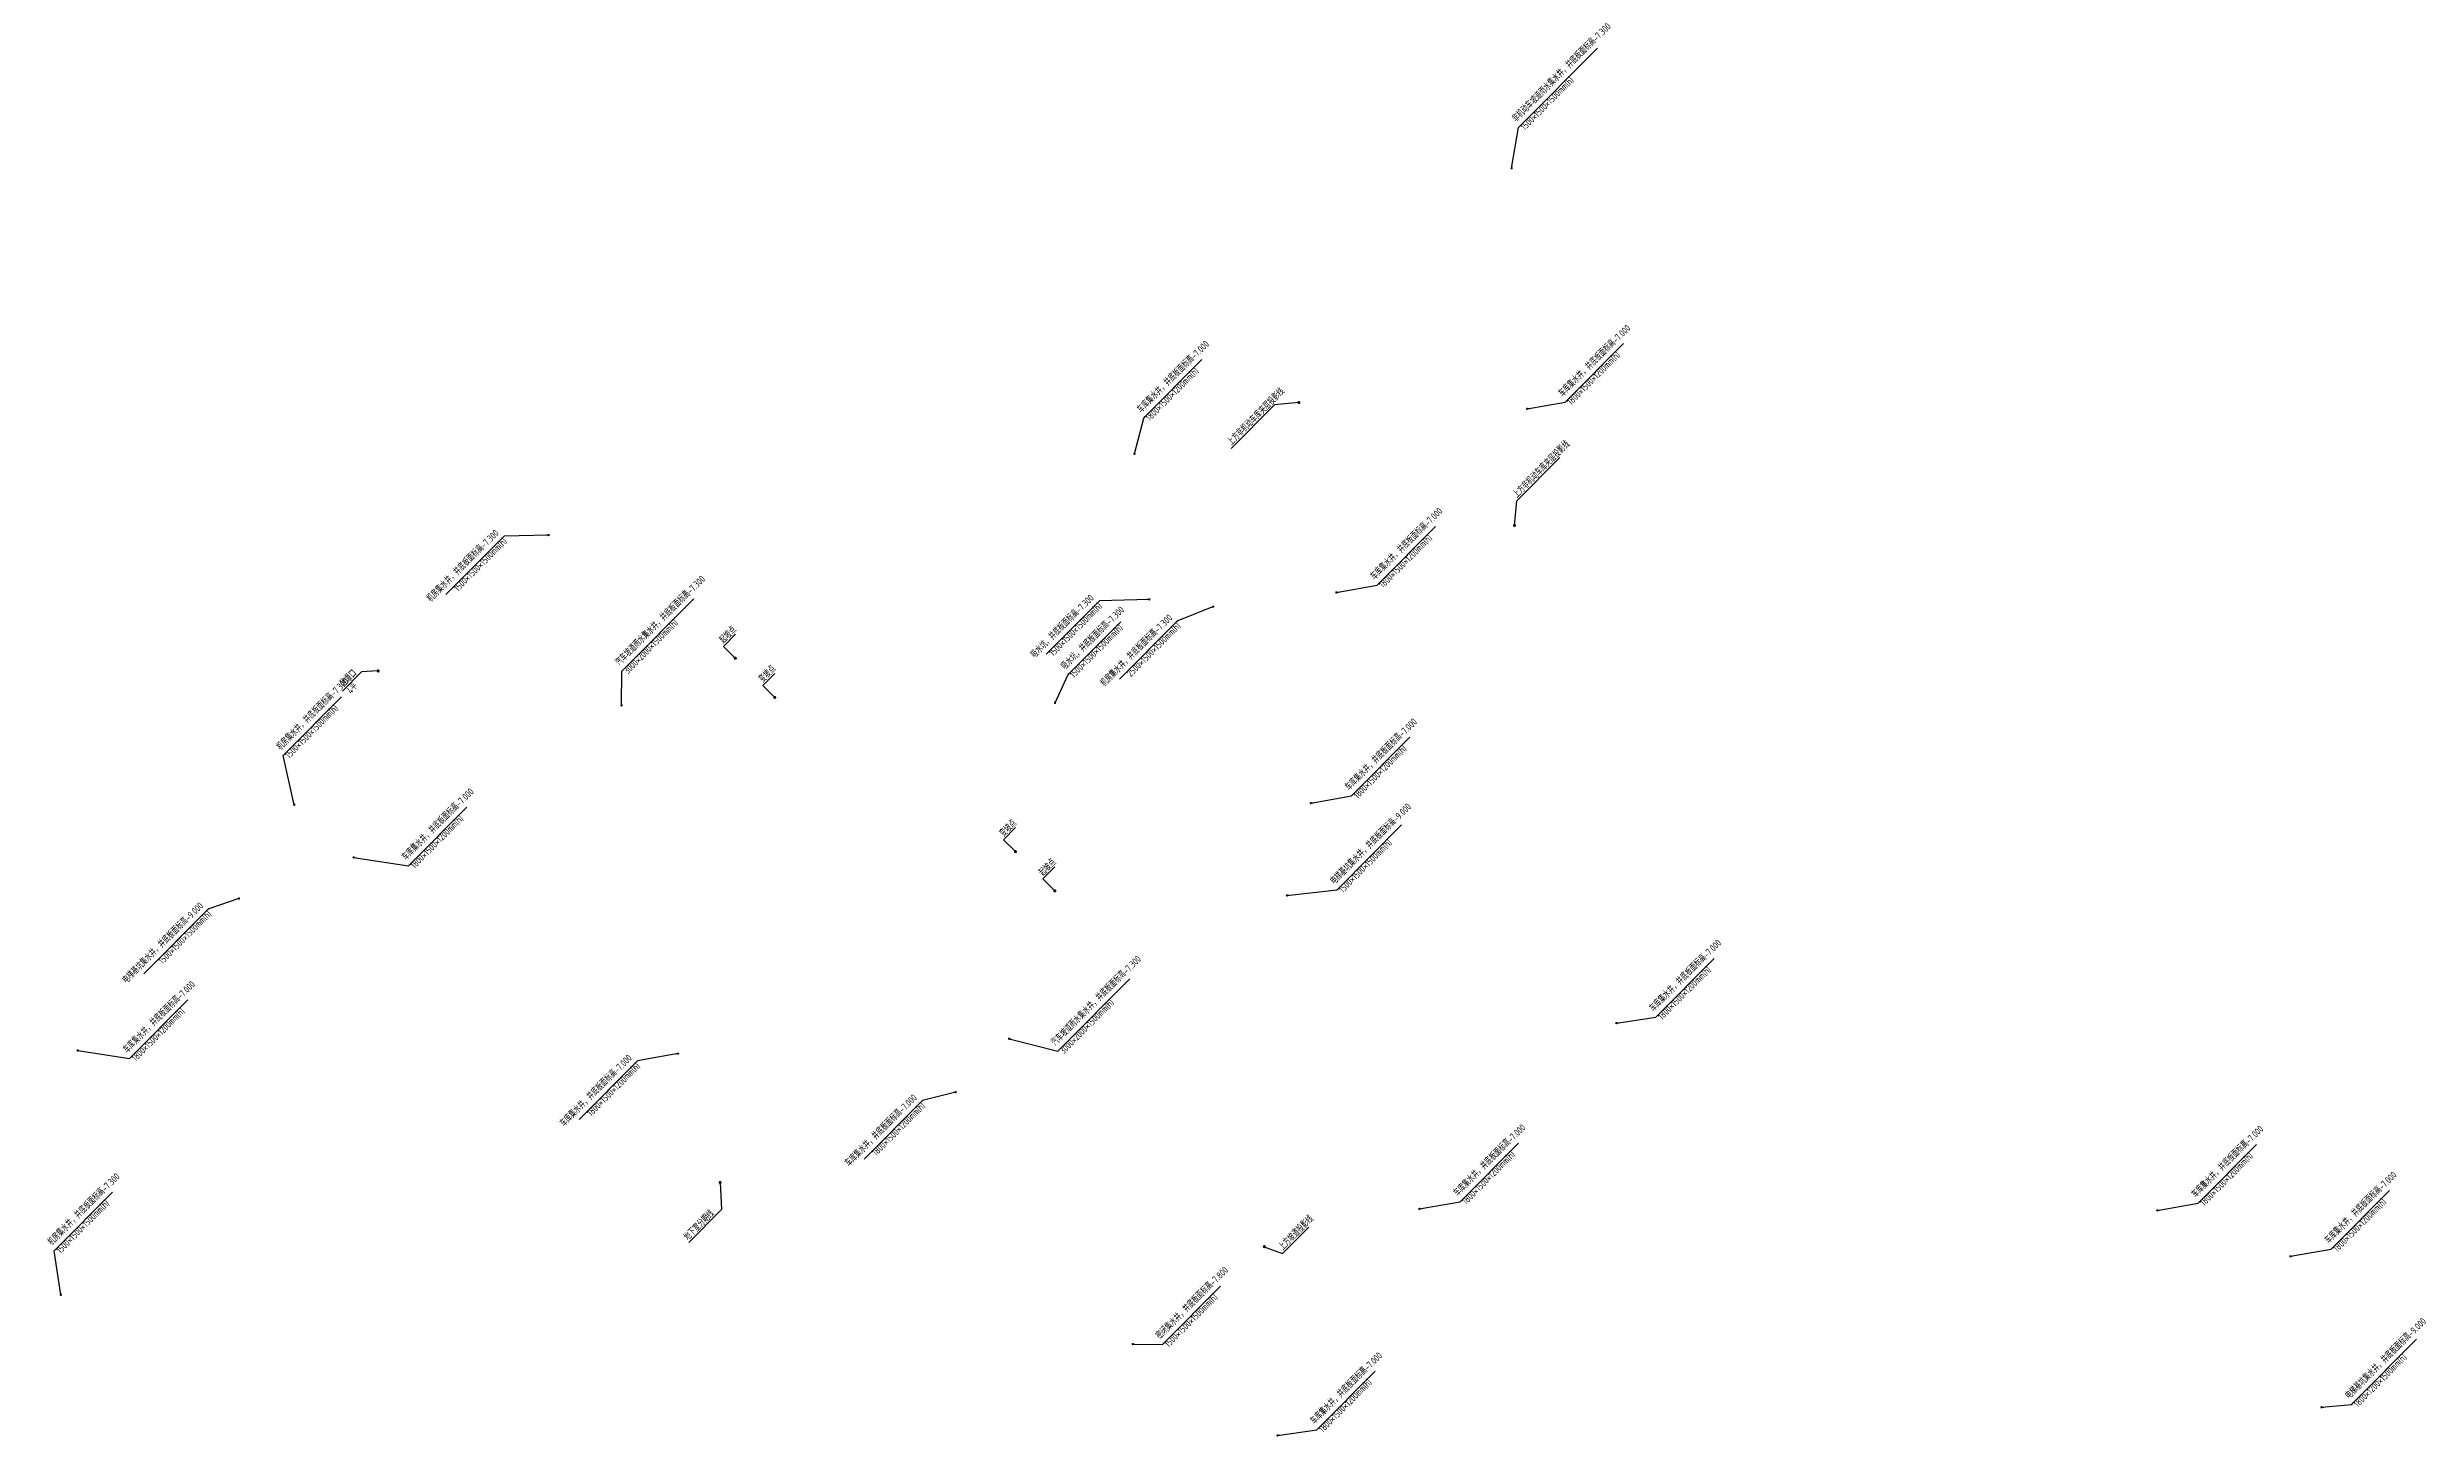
# Model space of a CAD drawing. Extents: x 517373861 to 518926964, y 3499235083 to 3500016639.
# Drawn here: x 518762918 to 518916475, y 3499926585 to 3500016639 of the extents above; entities that cross this region are included whole.
import ezdxf

# ---------------------------------------------------------------- set-up
doc = ezdxf.new("R2010")
doc.units = 0
doc.header["$LTSCALE"] = 1000
doc.header["$MEASUREMENT"] = 0
doc.layers.get('0').update_dxf_attribs({"linetype": 'CONTINUOUS'})
doc.layers.add('AD-INDX', color=43, linetype='CONTINUOUS')
doc.styles.add('TH-STYLE3', font='tssdeng.shx', dxfattribs={"width": 0.7, "bigfont": 'tssdchn.shx'})
doc.dimstyles.new('TH-DIM100-FINAL', dxfattribs={"dimscale": 100, "dimtxt": 3, "dimasz": 2, "dimexe": 1, "dimexo": 1, "dimgap": 1, "dimtad": 1, "dimdec": 0, "dimdsep": 46, "dimtxsty": 'TH-STYLE3', "dimblk1": 'ARCHTICK', "dimblk2": 'ARCHTICK', "dimsah": 1, "dimcen": -1, "dimdle": 1, "dimclrd": 256, "dimclre": 256, "dimclrt": 256, "dimadec": 0, "dimazin": 0, "dimtfac": 1, "dimtdec": 0, "dimtix": 1, "dimtmove": 2, "dimatfit": 0, "dimldrblk": 'DOT', "dimfxl": 0, "dimtolj": 1, "dimtzin": 0, "dimlwd": -1, "dimlwe": -1, "dimarcsym": 0})
doc.dimstyles.new('TH-DIM150', dxfattribs={"dimscale": 150, "dimtxt": 2.5, "dimasz": 1, "dimexe": 1, "dimexo": 1, "dimgap": 0.8, "dimtad": 1, "dimdec": 0, "dimdsep": 46, "dimtxsty": 'TH-STYLE3', "dimblk1": 'ARCHTICK', "dimblk2": 'ARCHTICK', "dimsah": 1, "dimcen": -1, "dimclrd": 256, "dimclre": 256, "dimclrt": 256, "dimazin": 0, "dimtfac": 1, "dimtdec": 0, "dimtix": 1, "dimtmove": 2, "dimatfit": 0, "dimldrblk": 'ARCHTICK', "dimfxl": 0, "dimtolj": 1, "dimtzin": 0, "dimlwd": -1, "dimlwe": -1, "dimarcsym": 0})

# ---------------------------------------------------------------- blocks, each defined once
blk = doc.blocks.new('_ArchTick')
at = {"color": 0, "linetype": 'ByBlock', "const_width": 0.15}
blk.add_lwpolyline([(-0.5, -0.5), (0.5, 0.5)], dxfattribs=at)
blk = doc.blocks.new('_DOT')
at = {"color": 0, "linetype": 'ByBlock', "const_width": 0.5}
blk.add_lwpolyline([(-0.25, 0, 1), (0.25, 0, 1)], format="xyb", close=True, dxfattribs=at)

msp = doc.modelspace()

# ---------------------------------------------------------------- texts
at = {"layer": 'AD-INDX', "style": 'TH-STYLE3', "width": 0.7}
for s, p in [('上方非机动车库夹层投影线', (518839682, 3499990797, 0)), ('上方非机动车库夹层投影线', (518858181, 3499987387, 0)), ('起坡点', (518806761, 3499977963, 0)), ('泄爆口', (518782157, 3499975143, 0)), ('4平', (518782603, 3499974700, 0)), ('变坡点', (518809313, 3499975425, 0)), ('变坡点', (518824917, 3499965427, 0)), ('起坡点', (518827470, 3499962889, 0)), ('地下室分期线', (518804453, 3499939253, 0)), ('上方坡道投影线', (518843000, 3499938612, 0))]:
    msp.add_text(s, height=450, rotation=45.1573, dxfattribs=at).set_placement(p)
at = {"layer": 'AD-INDX', "char_height": 450, "style": 'TH-STYLE3'}
for s, insert, attachment_point, rotation in [('\\A1;非机动车坡道雨水集水井，井底板面标高-7.300\\P1500×1500×1500mm(h)', (518857816, 3500012073), 1, 45.15827), ('\\A1;车库集水井，井底板面标高-7.000\\P1800×1500×1200mm(h)', (518860826, 3499994263), 1, 45.15827), ('\\A1;车库集水井，井底板面标高-7.000\\P1800×1500×1200mm(h)', (518833512, 3499993230), 1, 45.15827), ('\\A1;机房集水井，井底板面标高-7.300\\P1500×1500×1500mm(h)', (518791898, 3499985419), 3, 45.15632), ('\\A1;车库集水井，井底板面标高-7.000\\P1800×1500×1200mm(h)', (518848641, 3499982399), 1, 45.15827), ('\\A1;汽车坡道雨水集水井，井底板面标高-7.300\\P3000×2000×1500mm(h)', (518799691, 3499976831), 1, 45.15827), ('\\A1;吸水坑，井底板面标高-7.300\\P1500×1500×1500mm(h)', (518830470, 3499981215), 3, 45.15632), ('\\A1;机房集水井，井底板面标高-7.300\\P2500×1500×1500mm(h)', (518835559, 3499979934), 3, 45.15632), ('\\A1;吸水坑，井底板面标高-7.300\\P1500×1500×1500mm(h)', (518828587, 3499976578), 1, 45.15827), ('\\A1;机房集水井，井底板面标高-7.300\\P1500×1500×1500mm(h)', (518777734, 3499971360), 1, 45.15827), ('\\A1;车库集水井，井底板面标高-7.000\\P1800×1500×1200mm(h)', (518846986, 3499968744), 1, 45.15827), ('\\A1;车库集水井，井底板面标高-7.000\\P1800×1500×1200mm(h)', (518785858, 3499964210), 1, 45.15827), ('\\A1;电梯基坑集水井，井底板面标高-9.000\\P1500×1500×1500mm(h)', (518846024, 3499962646), 1, 45.15827), ('\\A1;电梯基坑集水井，井底板面标高-9.000\\P1500×1500×1500mm(h)', (518772747, 3499961264), 3, 45.15632), ('\\A1;车库集水井，井底板面标高-7.000\\P1800×1500×1200mm(h)', (518866713, 3499954410), 1, 45.15827), ('\\A1;汽车坡道雨水集水井，井底板面标高-7.300\\P3000×2000×1500mm(h)', (518827941, 3499952197), 1, 45.15827), ('\\A1;车库集水井，井底板面标高-7.000\\P1800×1500×1200mm(h)', (518767791, 3499951723), 1, 45.15827), ('\\A1;车库集水井，井底板面标高-7.000\\P1800×1500×1200mm(h)', (518800527, 3499951396), 3, 45.15632), ('\\A1;车库集水井，井底板面标高-7.000\\P1800×1500×1200mm(h)', (518819004, 3499948823), 3, 45.15632), ('\\A1;车库集水井，井底板面标高-7.000\\P1800×1500×1200mm(h)', (518854019, 3499942439), 1, 45.15827), ('\\A1;车库集水井，井底板面标高-7.000\\P1800×1500×1200mm(h)', (518901849, 3499942344), 1, 45.15827), ('\\A1;机房集水井，井底板面标高-7.300\\P1500×1500×1500mm(h)', (518762905, 3499939261), 1, 45.15827), ('\\A1;车库集水井，井底板面标高-7.000\\P1800×1500×1200mm(h)', (518910482, 3499939368), 1, 45.15827), ('\\A1;密闭集水井，井底板面标高-7.800\\P1500×1500×1500mm(h)', (518834733, 3499933181), 1, 45.15827), ('\\A1;电梯基坑集水井，井底板面标高-9.000\\P1800×1200×1500mm(h)', (518911806, 3499929293), 1, 45.15827), ('\\A1;车库集水井，井底板面标高-7.000\\P1800×1500×1200mm(h)', (518844734, 3499927658), 1, 45.15827)]:
    msp.add_mtext(s, dxfattribs=dict(at, insert=insert, attachment_point=attachment_point, rotation=rotation))

# ---------------------------------------------------------------- leaders
at = {"layer": 'AD-INDX', "annotation_type": 0, "has_hookline": 1}
for points, hookline_direction, text_width, horizontal_direction in [([(518857821, 3500008802), (518858276, 3500011446), (518858382, 3500011553)], 0, 6970, (0.705151, 0.709057, 0)), ([(518858828, 3499993208), (518861285, 3499993637), (518861391, 3499993743)], 0, 5088, (0.705151, 0.709057, 0)), ([(518833372, 3499990293), (518833972, 3499992603), (518834078, 3499992709)], 0, 5088, (0.705151, 0.709057, 0)), ([(518795409, 3499985025), (518792527, 3499984963), (518792421, 3499984857)], 1, 5090, (0.705175, 0.709033, 0)), ([(518846458, 3499981303), (518849100, 3499981772), (518849206, 3499981879)], 0, 5088, (0.705151, 0.709057, 0)), ([(518800131, 3499973987), (518800151, 3499976205), (518800257, 3499976311)], 0, 6345, (0.705151, 0.709057, 0)), ([(518834332, 3499980857), (518831099, 3499980759), (518830993, 3499980652)], 1, 4604, (0.705175, 0.709033, 0)), ([(518838487, 3499980385), (518836188, 3499979477), (518836082, 3499979371)], 1, 5090, (0.705175, 0.709033, 0)), ([(518828226, 3499974151), (518829046, 3499975952), (518829152, 3499976058)], 0, 4604, (0.705151, 0.709057, 0)), ([(518778921, 3499967541), (518778193, 3499970733), (518778299, 3499970840)], 0, 5090, (0.705151, 0.709057, 0)), ([(518844804, 3499967649), (518847446, 3499968118), (518847552, 3499968224)], 0, 5088, (0.705151, 0.709057, 0)), ([(518782764, 3499964133), (518786318, 3499963584), (518786424, 3499963690)], 0, 5088, (0.705151, 0.709057, 0)), ([(518843259, 3499961666), (518846484, 3499962020), (518846590, 3499962126)], 0, 5698, (0.705151, 0.709057, 0)), ([(518775332, 3499961469), (518773376, 3499960808), (518773270, 3499960702)], 1, 5698, (0.705175, 0.709033, 0)), ([(518864608, 3499953392), (518867173, 3499953783), (518867278, 3499953890)], 0, 5088, (0.705151, 0.709057, 0)), ([(518825250, 3499952378), (518828400, 3499951571), (518828506, 3499951677)], 0, 6345, (0.705151, 0.709057, 0)), ([(518764887, 3499951616), (518768251, 3499951096), (518768357, 3499951203)], 0, 5088, (0.705151, 0.709057, 0)), ([(518803797, 3499951409), (518801155, 3499950940), (518801050, 3499950834)], 1, 5088, (0.705175, 0.709033, 0)), ([(518821788, 3499948921), (518819633, 3499948367), (518819527, 3499948261)], 1, 5088, (0.705175, 0.709033, 0)), ([(518851837, 3499941343), (518854479, 3499941812), (518854585, 3499941918)], 0, 5088, (0.705151, 0.709057, 0)), ([(518899666, 3499941248), (518902308, 3499941718), (518902414, 3499941824)], 0, 5088, (0.705151, 0.709057, 0)), ([(518763791, 3499935782), (518763365, 3499938634), (518763471, 3499938741)], 0, 5090, (0.705151, 0.709057, 0)), ([(518908300, 3499938272), (518910942, 3499938742), (518911048, 3499938848)], 0, 5088, (0.705151, 0.709057, 0)), ([(518833259, 3499932587), (518835193, 3499932554), (518835298, 3499932660)], 0, 5075, (0.705151, 0.709057, 0)), ([(518910315, 3499928486), (518912266, 3499928666), (518912372, 3499928773)], 0, 5698, (0.705151, 0.709057, 0)), ([(518842649, 3499926660), (518845194, 3499927031), (518845300, 3499927138)], 0, 5088, (0.705151, 0.709057, 0))]:
    msp.add_leader(points, dimstyle='TH-DIM150', override={"dimldrblk": 'DOT'}, dxfattribs=dict(at, hookline_direction=hookline_direction, text_width=text_width, horizontal_direction=horizontal_direction))
at = {"layer": 'AD-INDX'}
for points in [[(518844035, 3499993615, 0), (518842453, 3499993462, 0), (518839651, 3499990645, 0)], [(518858006, 3499985653, 0), (518858150, 3499987236, 0), (518860952, 3499990053, 0)], [(518807505, 3499977041), (518806730, 3499977811), (518807512, 3499978598, 0)], [(518784358, 3499976215), (518783286, 3499976157, 0), (518782042, 3499974906, 0)], [(518810058, 3499974502), (518809282, 3499975273), (518810065, 3499976059, 0)], [(518825661, 3499964505), (518824886, 3499965276), (518825668, 3499966062, 0)], [(518828214, 3499961966), (518827439, 3499962737), (518828221, 3499963524, 0)], [(518806524, 3499943056), (518806615, 3499941306, 0), (518804491, 3499939170, 0)], [(518841790, 3499938897, 0), (518842969, 3499938461, 0), (518844666, 3499940167, 0)]]:
    msp.add_leader(points, dimstyle='TH-DIM100-FINAL', dxfattribs=at)

doc.saveas('drawing.dxf')
